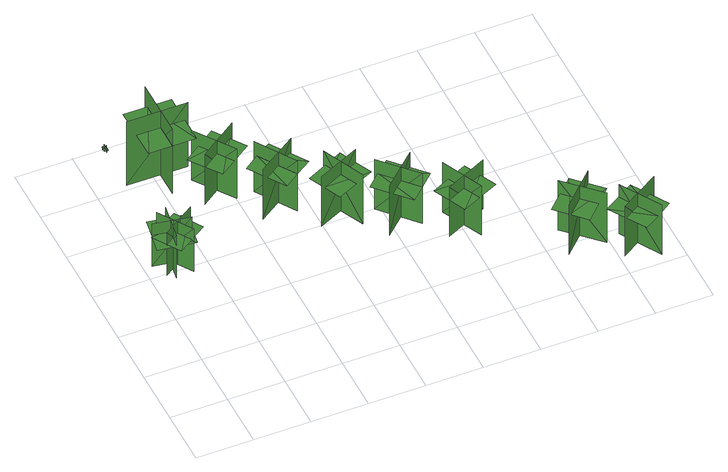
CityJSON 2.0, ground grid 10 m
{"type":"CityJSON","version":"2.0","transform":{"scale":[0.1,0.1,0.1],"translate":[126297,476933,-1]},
"CityObjects":{
"tree1":{"type":"SolitaryVegetationObject","geometry":[{"type":"MultiSurface","lod":"1","boundaries":[[[0,1,2]],[[0,2,3]],[[4,5,6]],[[4,6,7]],[[8,9,10]],[[8,10,11]],[[8,11,12]],[[8,12,13]]]}]},
"tree2":{"type":"SolitaryVegetationObject","geometry":[{"type":"MultiSurface","lod":"1","boundaries":[[[14,15,16]],[[14,16,17]],[[18,19,20]],[[18,20,21]],[[22,23,24]],[[22,24,25]],[[22,26,27]],[[22,27,23]]]}]},
"tree3":{"type":"SolitaryVegetationObject","geometry":[{"type":"MultiSurface","lod":"1","boundaries":[[[28,29,30]],[[28,30,31]],[[32,33,34]],[[32,34,35]],[[36,37,38]],[[36,38,39]],[[36,40,41]],[[36,41,37]]]}]},
"tree4":{"type":"SolitaryVegetationObject","geometry":[{"type":"MultiSurface","lod":"1","boundaries":[[[42,43,44]],[[42,44,45]],[[46,47,48]],[[46,48,49]],[[50,51,52]],[[50,52,53]],[[50,54,55]],[[50,55,51]]]}]},
"tree5":{"type":"SolitaryVegetationObject","geometry":[{"type":"MultiSurface","lod":"1","boundaries":[[[56,57,58]],[[56,58,59]],[[60,61,62]],[[60,62,63]],[[64,65,66]],[[64,66,67]],[[64,68,69]],[[64,69,65]]]}]},
"tree6":{"type":"SolitaryVegetationObject","geometry":[{"type":"MultiSurface","lod":"1","boundaries":[[[70,71,72]],[[70,72,73]],[[74,75,76]],[[74,76,77]],[[78,79,80]],[[78,80,81]],[[78,82,83]],[[78,83,79]]]}]},
"tree7":{"type":"SolitaryVegetationObject","geometry":[{"type":"MultiSurface","lod":"1","boundaries":[[[84,85,86]],[[84,86,87]],[[88,89,90]],[[88,90,91]],[[92,93,94]],[[92,94,95]],[[92,96,97]],[[92,97,93]]]}]},
"tree8":{"type":"SolitaryVegetationObject","geometry":[{"type":"MultiSurface","lod":"1","boundaries":[[[98,99,100]],[[98,100,101]],[[102,103,104]],[[102,104,105]],[[106,107,108]],[[106,108,109]],[[106,110,111]],[[106,111,107]]]}]},
"tree9":{"type":"SolitaryVegetationObject","geometry":[{"type":"MultiSurface","lod":"1","boundaries":[[[112,113,114]],[[112,114,115]],[[116,117,118]],[[116,118,119]],[[120,121,122]],[[120,122,123]],[[120,124,125]],[[120,125,121]]]}]},
"tree10":{"type":"SolitaryVegetationObject","geometry":[{"type":"MultiSurface","lod":"1","boundaries":[[[126,127,128]],[[126,128,129]],[[130,131,132]],[[130,132,133]],[[134,135,136]],[[134,136,137]],[[134,138,139]],[[134,139,135]]]}]},
"tree11":{"type":"SolitaryVegetationObject","geometry":[{"type":"MultiSurface","lod":"1","boundaries":[[[140,141,142]],[[140,142,143]],[[144,145,146]],[[144,146,147]],[[148,149,150]],[[148,150,151]],[[148,152,153]],[[148,153,149]]]}]}
},
"vertices":[
[50,352,5],[40,286,5],[40,286,98],[50,352,98],[15,326,5],[80,315,5],[80,315,98],[15,326,98],[15,326,72],[9,293,72],[75,283,72],[80,315,72],[85,348,72],[20,359,72],
[87,336,5],[28,297,5],[28,297,99],[87,336,99],[32,347,5],[71,288,5],[71,288,99],[32,347,99],[82,333,74],[28,297,74],[43,274,74],[97,309,74],[67,356,74],[12,321,74],
[51,589,11],[58,589,11],[58,599,11],[51,599,11],[55,589,16],[55,589,8],[55,599,8],[55,599,16],[51,597,11],[58,597,11],[58,597,8],[51,597,8],[51,597,15],[58,597,15],
[112,568,7],[112,462,7],[112,462,148],[112,568,148],[53,508,7],[160,508,7],[160,508,148],[53,508,148],[112,559,112],[112,462,112],[154,462,112],[154,559,112],[70,559,112],[70,462,112],
[217,466,7],[149,418,7],[149,418,117],[217,466,117],[152,477,7],[200,409,7],[200,409,117],[152,477,117],[211,462,89],[149,418,89],[168,392,89],[230,435,89],[192,489,89],[130,445,89],
[232,414,6],[277,345,6],[277,345,116],[232,414,116],[219,350,6],[288,396,6],[288,396,116],[219,350,116],[235,408,88],[277,345,88],[305,363,88],[263,426,88],[208,390,88],[250,327,88],
[297,297,6],[372,332,6],[372,332,115],[297,297,115],[359,275,6],[324,350,6],[324,350,115],[359,275,115],[303,300,87],[372,332,87],[358,361,87],[290,329,87],[317,270,87],[386,302,87],
[388,295,10],[444,234,10],[444,234,120],[388,295,120],[385,230,10],[446,286,10],[446,286,120],[385,230,120],[392,290,91],[444,234,91],[468,256,91],[417,312,91],[368,268,91],[420,212,91],
[545,225,9],[471,190,9],[471,190,118],[545,225,118],[484,246,9],[519,172,9],[519,172,118],[484,246,118],[539,222,90],[471,190,90],[485,160,90],[553,192,90],[525,251,90],[457,219,90],
[626,72,12],[685,130,12],[685,130,122],[626,72,122],[692,72,12],[633,130,12],[633,130,122],[692,72,122],[631,77,94],[685,130,94],[662,153,94],[608,100,94],[654,53,94],[708,107,94],
[761,13,11],[718,84,11],[718,84,120],[761,13,120],[776,77,11],[706,34,11],[706,34,120],[776,77,120],[758,19,92],[718,84,92],[690,67,92],[730,2,92],[785,37,92],[746,101,92]
]}
